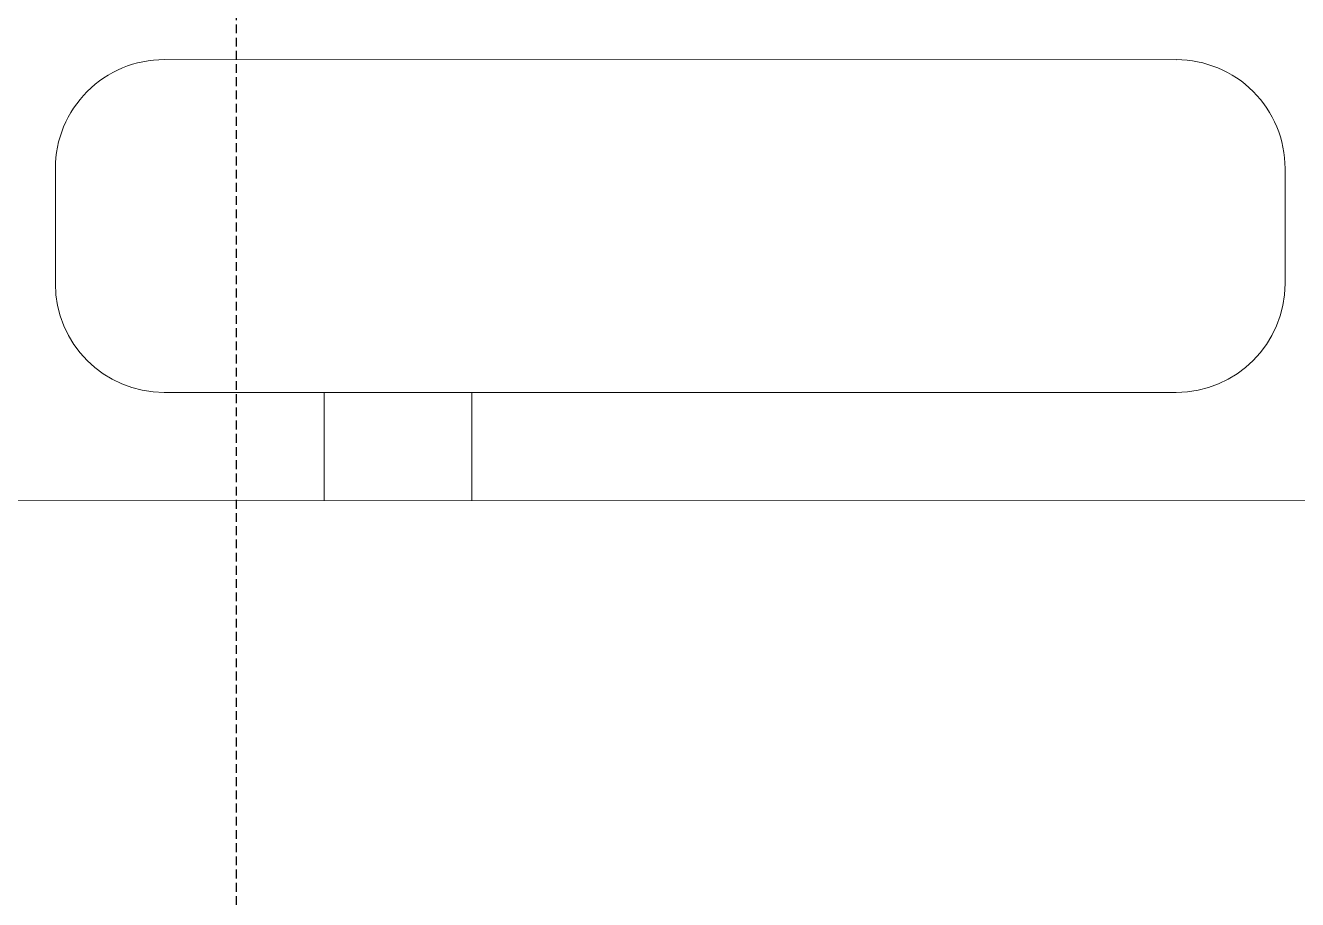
# Model space of a CAD drawing. Extents: x -12260 to 57327, y -29287 to 19916.
# Drawn here: x 48493.8 to 48723.3, y 4631.6 to 4789.2 of the extents above; entities that cross this region are included whole.
import ezdxf

# ---------------------------------------------------------------- set-up
doc = ezdxf.new("R2010")
doc.units = 0
doc.header["$LTSCALE"] = 0.25
doc.linetypes.add('DASHDOT', pattern=[25.4, 12.7, -6.35, 0, -6.35])
doc.linetypes.add('HIDDEN', pattern=[9.525, 6.35, -3.175])
for name, color, linetype, lineweight in [('01-First Floor-FUR$0$LOADING', 253, 'Continuous', 5), ('01-First Floor-FUR$0$NEW Wall', 166, 'Continuous', 5), ('E-LITE-CLNG-CNDT', 6, 'DASHDOT', 35), ('E-POWR-FLOR-CNDT', 6, 'HIDDEN', 25)]:
    doc.layers.add(name, color=color, linetype=linetype, lineweight=lineweight)

# ---------------------------------------------------------------- blocks, each defined once
blk = doc.blocks.new('*X119')
at = {"color": 0}
for p, q in [((5, 3), (5, 3)), ((5, 3), (5, 3)), ((5, 3), (5, 3)), ((5, 3), (5, 3)), ((5, 3), (5, 3)), ((5, 3), (5, 3)), ((5, 3), (5, 3)), ((5, 3), (5, 3)), ((5, 3), (5, 3)), ((5, 3), (5, 3)), ((5, 3), (5, 3)), ((5, 3), (5, 3)), ((5, 3), (5, 3)), ((5, 3), (5, 3)), ((5, 3), (5, 3)), ((5, 3), (5, 3)), ((5, 3), (5, 3)), ((5, 3), (5, 3)), ((5, 3), (5, 3)), ((5, 3), (5, 3)), ((5, 3), (5, 3)), ((5, 3), (5, 3)), ((5, 3), (5, 3)), ((5, 3), (5, 3)), ((5, 3), (5, 3)), ((5, 3), (5, 3)), ((5, 3), (5, 3)), ((5, 3), (5, 3)), ((5, 3), (5, 3)), ((5, 3), (5, 3)), ((5, 3), (5, 3)), ((5, 3), (5, 3)), ((5, 3), (5, 3)), ((5, 3), (5, 3)), ((5, 3), (5, 3)), ((5, 3), (5, 3)), ((5, 3), (5, 3)), ((5, 3), (5, 3)), ((5, 3), (5, 3)), ((5, 3), (5, 3)), ((5, 3), (5, 3)), ((5, 3), (5, 3)), ((5, 3), (5, 3)), ((5, 3), (5, 3)), ((5, 3), (5, 3)), ((5, 3), (5, 3)), ((5, 3), (5, 3)), ((5, 3), (5, 3)), ((5, 3), (5, 3)), ((5, 3), (5, 3)), ((5, 3), (5, 3)), ((5, 3), (5, 3)), ((5, 3), (5, 3)), ((5, 3), (5, 3)), ((5, 3), (5, 3)), ((5, 3), (5, 3)), ((5, 3), (5, 3)), ((5, 3), (5, 3)), ((5, 3), (5, 3)), ((5, 3), (5, 3)), ((5, 3), (5, 3)), ((5, 3), (5, 3)), ((5, 3), (5, 3)), ((5, 3), (5, 3)), ((5, 3), (5, 3)), ((5, 3), (5, 3)), ((6, 3), (5, 3)), ((5, 3), (5, 3)), ((6, 3), (5, 3)), ((5, 3), (5, 3)), ((6, 3), (5, 3)), ((5, 3), (5, 3)), ((6, 3), (5, 3)), ((5, 3), (5, 3)), ((5, 3), (5, 3)), ((5, 3), (5, 3)), ((5, 3), (5, 3)), ((5, 3), (5, 3)), ((5, 3), (5, 3)), ((5, 3), (5, 3)), ((5, 3), (5, 3)), ((5, 3), (5, 3)), ((5, 3), (5, 3)), ((5, 3), (5, 3)), ((5, 3), (5, 3)), ((5, 3), (5, 3)), ((5, 3), (5, 3)), ((5, 3), (5, 3)), ((5, 3), (5, 3)), ((5, 3), (5, 3)), ((5, 3), (5, 3)), ((5, 3), (5, 3)), ((5, 3), (5, 3)), ((5, 3), (5, 3)), ((5, 3), (5, 3)), ((5, 3), (5, 3)), ((6, 3), (6, 3)), ((6, 3), (6, 3)), ((6, 3), (6, 3)), ((6, 3), (6, 3)), ((6, 3), (6, 3)), ((6, 3), (6, 3)), ((6, 3), (6, 3)), ((6, 3), (6, 3)), ((6, 3), (6, 3)), ((6, 3), (6, 3)), ((6, 3), (6, 3)), ((6, 3), (6, 3)), ((6, 3), (6, 3)), ((6, 3), (6, 3)), ((6, 3), (6, 3)), ((6, 3), (6, 3)), ((6, 3), (6, 3)), ((6, 3), (6, 3)), ((6, 3), (6, 3)), ((6, 3), (6, 3)), ((6, 3), (6, 3)), ((6, 3), (6, 3)), ((6, 3), (6, 3)), ((6, 3), (6, 3)), ((6, 3), (6, 3)), ((6, 3), (6, 3)), ((6, 3), (6, 3)), ((6, 3), (6, 3)), ((6, 3), (6, 3)), ((6, 3), (6, 3)), ((6, 3), (6, 3)), ((6, 3), (6, 3)), ((6, 3), (6, 3)), ((6, 3), (6, 3)), ((6, 3), (6, 3)), ((6, 3), (6, 3)), ((6, 3), (6, 3)), ((6, 3), (6, 3)), ((6, 3), (6, 3)), ((6, 3), (6, 3)), ((6, 3), (6, 3)), ((6, 3), (6, 3)), ((6, 3), (6, 3)), ((6, 3), (6, 3)), ((6, 3), (6, 3)), ((6, 3), (6, 3)), ((6, 3), (6, 3)), ((6, 3), (6, 3)), ((6, 3), (6, 3)), ((6, 3), (6, 3)), ((6, 3), (6, 3)), ((6, 3), (6, 3)), ((6, 3), (6, 3)), ((6, 3), (6, 3)), ((6, 3), (6, 3)), ((6, 3), (6, 3)), ((6, 3), (6, 3)), ((6, 3), (6, 3)), ((6, 3), (6, 3)), ((6, 3), (6, 3)), ((6, 3), (6, 3)), ((6, 3), (6, 3)), ((6, 3), (6, 3)), ((6, 3), (6, 3)), ((6, 3), (6, 3)), ((6, 3), (6, 3)), ((6, 3), (6, 3)), ((6, 3), (6, 3)), ((6, 3), (6, 3)), ((6, 3), (6, 3)), ((6, 3), (6, 3)), ((6, 3), (6, 3)), ((6, 3), (6, 3)), ((6, 3), (6, 3)), ((6, 3), (6, 3)), ((6, 3), (6, 3)), ((6, 3), (6, 3)), ((6, 3), (6, 3)), ((6, 3), (6, 3)), ((6, 3), (6, 3)), ((6, 3), (6, 3)), ((6, 3), (6, 3)), ((6, 3), (6, 3)), ((6, 3), (6, 3)), ((6, 3), (6, 3)), ((6, 3), (6, 3)), ((6, 3), (6, 3)), ((6, 3), (6, 3)), ((6, 3), (6, 3)), ((6, 3), (6, 3)), ((6, 3), (6, 3)), ((6, 3), (6, 3)), ((6, 3), (6, 3)), ((6, 3), (6, 3)), ((6, 3), (6, 3)), ((6, 3), (6, 3)), ((6, 3), (6, 3)), ((6, 3), (6, 3)), ((6, 3), (6, 3)), ((6, 3), (6, 3)), ((6, 3), (6, 3)), ((6, 3), (6, 3)), ((6, 3), (6, 3)), ((6, 3), (6, 3)), ((6, 3), (6, 3)), ((6, 3), (6, 3)), ((6, 3), (6, 3)), ((6, 3), (6, 3)), ((6, 3), (6, 3)), ((6, 3), (6, 3)), ((6, 3), (6, 3)), ((6, 3), (6, 3)), ((6, 3), (6, 3)), ((6, 3), (6, 3)), ((6, 3), (6, 3)), ((6, 3), (6, 3)), ((6, 3), (6, 3)), ((6, 3), (6, 3)), ((6, 3), (6, 3)), ((6, 3), (6, 3)), ((6, 3), (6, 3)), ((6, 3), (6, 3)), ((6, 3), (6, 3)), ((6, 3), (6, 3)), ((6, 3), (6, 3)), ((6, 3), (6, 3)), ((6, 3), (6, 3)), ((6, 3), (6, 3)), ((6, 3), (6, 3)), ((6, 3), (6, 3)), ((6, 3), (6, 3)), ((6, 3), (6, 3)), ((6, 3), (6, 3)), ((6, 3), (6, 3)), ((6, 3), (6, 3)), ((6, 3), (6, 3)), ((6, 3), (6, 3)), ((6, 3), (6, 3)), ((6, 3), (6, 3)), ((6, 3), (6, 3)), ((6, 3), (6, 3)), ((6, 3), (6, 3)), ((6, 3), (6, 3)), ((6, 3), (6, 3)), ((6, 3), (6, 3)), ((6, 3), (6, 3)), ((6, 3), (6, 3)), ((6, 3), (6, 3)), ((6, 3), (6, 3)), ((6, 3), (6, 3)), ((6, 3), (6, 3)), ((6, 3), (6, 3)), ((6, 3), (6, 3)), ((6, 3), (6, 3)), ((6, 3), (6, 3)), ((6, 3), (6, 3)), ((6, 3), (6, 3)), ((6, 3), (6, 3)), ((6, 3), (6, 3)), ((6, 3), (6, 3)), ((6, 3), (6, 3)), ((6, 3), (6, 3)), ((6, 3), (6, 3)), ((6, 3), (6, 3)), ((6, 3), (6, 3)), ((6, 3), (6, 3)), ((6, 3), (6, 3)), ((6, 3), (6, 3)), ((6, 3), (6, 3)), ((6, 3), (6, 3)), ((6, 3), (6, 3)), ((6, 3), (6, 3)), ((6, 3), (6, 3)), ((6, 3), (6, 3)), ((6, 3), (6, 3)), ((6, 3), (6, 3)), ((6, 3), (6, 3)), ((6, 3), (6, 3)), ((6, 3), (6, 3)), ((6, 3), (6, 3)), ((6, 3), (6, 3)), ((6, 3), (6, 3)), ((6, 3), (6, 3)), ((6, 3), (6, 3)), ((6, 3), (6, 3)), ((6, 3), (6, 3)), ((6, 3), (6, 3)), ((6, 3), (6, 3)), ((6, 3), (6, 3)), ((6, 3), (6, 3)), ((6, 3), (6, 3)), ((6, 3), (6, 3)), ((6, 3), (6, 3)), ((6, 3), (6, 3)), ((6, 3), (6, 3)), ((6, 3), (6, 3)), ((6, 3), (6, 3)), ((6, 3), (6, 3)), ((6, 3), (6, 3)), ((6, 3), (6, 3)), ((6, 3), (6, 3)), ((6, 3), (6, 3)), ((6, 3), (6, 3)), ((6, 3), (6, 3)), ((6, 3), (5, 3)), ((6, 3), (5, 3)), ((6, 3), (5, 3)), ((6, 3), (5, 3)), ((6, 3), (5, 3)), ((6, 3), (6, 3)), ((6, 3), (6, 3)), ((6, 3), (6, 3)), ((6, 3), (6, 3)), ((6, 3), (6, 3)), ((6, 3), (6, 3)), ((6, 3), (6, 3)), ((6, 3), (6, 3)), ((6, 3), (6, 3)), ((6, 3), (6, 3)), ((6, 3), (6, 3)), ((6, 3), (6, 3)), ((6, 3), (6, 3)), ((6, 3), (6, 3)), ((6, 3), (6, 3)), ((6, 3), (6, 3)), ((6, 3), (6, 3)), ((6, 3), (6, 3)), ((6, 3), (6, 3)), ((6, 3), (6, 3)), ((6, 3), (6, 3)), ((6, 3), (6, 3)), ((6, 3), (6, 3)), ((6, 3), (6, 3)), ((6, 3), (6, 3)), ((6, 3), (6, 3)), ((6, 3), (6, 3)), ((6, 3), (6, 3)), ((6, 3), (6, 3)), ((6, 3), (6, 3)), ((6, 3), (6, 3)), ((6, 3), (6, 3)), ((6, 3), (6, 3)), ((6, 3), (6, 3)), ((6, 3), (6, 3)), ((6, 3), (6, 3)), ((6, 3), (6, 3)), ((6, 3), (6, 3)), ((6, 3), (6, 3)), ((6, 3), (6, 3)), ((6, 3), (6, 3)), ((6, 3), (6, 3)), ((6, 3), (6, 3)), ((6, 3), (6, 3)), ((6, 3), (6, 3)), ((6, 3), (6, 3)), ((6, 3), (6, 3)), ((6, 3), (6, 3)), ((6, 3), (6, 3)), ((6, 3), (6, 3)), ((6, 3), (6, 3)), ((6, 3), (6, 3)), ((6, 3), (6, 3)), ((6, 3), (6, 3)), ((6, 3), (6, 3)), ((6, 3), (6, 3)), ((6, 3), (6, 3)), ((6, 3), (6, 3)), ((6, 3), (6, 3)), ((6, 3), (6, 3)), ((6, 3), (6, 3)), ((6, 3), (6, 3)), ((6, 3), (6, 3)), ((6, 3), (6, 3)), ((6, 3), (6, 3)), ((6, 3), (6, 3)), ((6, 3), (6, 3)), ((6, 3), (6, 3)), ((6, 3), (6, 3)), ((6, 3), (6, 3)), ((6, 3), (6, 3)), ((6, 3), (6, 3)), ((6, 3), (6, 3)), ((6, 3), (6, 3)), ((6, 3), (6, 3)), ((6, 3), (6, 3)), ((6, 3), (6, 3)), ((6, 3), (6, 3)), ((6, 3), (6, 3)), ((6, 3), (6, 3)), ((6, 3), (6, 3)), ((6, 3), (6, 3)), ((6, 3), (6, 3)), ((6, 3), (6, 3)), ((6, 3), (6, 3)), ((6, 3), (6, 3)), ((6, 3), (6, 3)), ((6, 3), (6, 3)), ((6, 3), (6, 3)), ((6, 3), (6, 3)), ((6, 3), (6, 3)), ((6, 3), (6, 3)), ((6, 3), (6, 3)), ((6, 3), (6, 3)), ((6, 3), (6, 3)), ((6, 3), (6, 3)), ((6, 3), (6, 3)), ((6, 3), (6, 3)), ((6, 3), (6, 3)), ((6, 3), (6, 3)), ((6, 3), (6, 3)), ((6, 3), (6, 3)), ((6, 3), (6, 3)), ((6, 3), (6, 3)), ((6, 3), (6, 3)), ((6, 3), (6, 3)), ((6, 3), (6, 3)), ((6, 3), (6, 3)), ((6, 3), (6, 3)), ((6, 3), (6, 3)), ((6, 3), (6, 3)), ((6, 3), (6, 3)), ((6, 3), (6, 3)), ((6, 3), (6, 3)), ((6, 3), (6, 3)), ((6, 3), (6, 3)), ((6, 3), (6, 3)), ((6, 3), (6, 3)), ((6, 3), (6, 3)), ((6, 3), (6, 3)), ((6, 3), (6, 3)), ((6, 3), (6, 3)), ((6, 3), (6, 3)), ((6, 3), (6, 3)), ((6, 3), (6, 3)), ((6, 3), (6, 3)), ((6, 3), (6, 3)), ((6, 3), (6, 3)), ((6, 3), (6, 3)), ((6, 3), (6, 3)), ((6, 3), (6, 3)), ((6, 3), (6, 3)), ((6, 3), (6, 3)), ((6, 3), (6, 3)), ((6, 3), (6, 3)), ((6, 3), (6, 3)), ((6, 3), (6, 3)), ((6, 3), (6, 3)), ((6, 3), (6, 3)), ((6, 3), (6, 3)), ((6, 3), (6, 3)), ((6, 3), (6, 3)), ((6, 3), (6, 3)), ((6, 3), (6, 3)), ((6, 3), (6, 3)), ((6, 3), (6, 3)), ((6, 3), (6, 3)), ((6, 3), (6, 3)), ((6, 3), (6, 3)), ((6, 3), (6, 3)), ((6, 3), (6, 3)), ((6, 3), (6, 3)), ((6, 3), (6, 3)), ((6, 3), (6, 3)), ((6, 3), (6, 3)), ((6, 3), (6, 3)), ((6, 3), (6, 3)), ((6, 3), (6, 3)), ((6, 3), (6, 3)), ((6, 3), (6, 3)), ((6, 3), (6, 3)), ((6, 3), (6, 3)), ((6, 3), (6, 3)), ((6, 3), (6, 3)), ((6, 3), (6, 3)), ((6, 3), (6, 3)), ((6, 3), (6, 3)), ((6, 3), (6, 3)), ((6, 3), (6, 3)), ((6, 3), (6, 3)), ((6, 3), (6, 3)), ((6, 3), (6, 3)), ((6, 3), (6, 3)), ((6, 3), (6, 3)), ((6, 3), (6, 3)), ((6, 3), (6, 3)), ((6, 3), (6, 3)), ((6, 3), (6, 3)), ((6, 3), (6, 3)), ((6, 3), (6, 3)), ((6, 3), (6, 3)), ((6, 3), (6, 3)), ((6, 3), (6, 3)), ((6, 3), (6, 3)), ((6, 3), (6, 3)), ((6, 3), (6, 3)), ((6, 3), (6, 3)), ((6, 3), (6, 3)), ((6, 3), (6, 3)), ((6, 3), (6, 3)), ((6, 3), (6, 3)), ((6, 3), (6, 3)), ((6, 3), (6, 3)), ((6, 3), (6, 3)), ((6, 3), (6, 3)), ((6, 3), (6, 3)), ((6, 3), (6, 3)), ((6, 3), (6, 3)), ((6, 3), (6, 3)), ((6, 3), (6, 3)), ((6, 3), (6, 3)), ((6, 3), (6, 3)), ((6, 3), (6, 3)), ((6, 3), (6, 3)), ((6, 3), (6, 3)), ((6, 3), (6, 3)), ((6, 3), (6, 3)), ((6, 3), (6, 3)), ((6, 3), (6, 3)), ((6, 3), (6, 3)), ((6, 3), (6, 3)), ((6, 3), (6, 3)), ((6, 3), (6, 3)), ((6, 3), (6, 3)), ((6, 3), (6, 3)), ((6, 3), (6, 3)), ((6, 3), (6, 3)), ((6, 3), (6, 3)), ((6, 3), (6, 3)), ((6, 3), (6, 3)), ((6, 3), (6, 3)), ((6, 3), (6, 3)), ((6, 3), (6, 3)), ((6, 3), (6, 3)), ((6, 3), (6, 3)), ((6, 3), (6, 3)), ((6, 3), (6, 3)), ((6, 3), (6, 3)), ((6, 3), (6, 3)), ((6, 3), (6, 3)), ((6, 3), (6, 3)), ((6, 3), (6, 3)), ((6, 3), (6, 3)), ((6, 3), (6, 3)), ((6, 3), (6, 3)), ((6, 3), (6, 3)), ((6, 3), (6, 3)), ((6, 3), (6, 3)), ((6, 3), (6, 3)), ((6, 3), (6, 3)), ((6, 3), (6, 3)), ((6, 3), (6, 3)), ((6, 3), (6, 3)), ((6, 3), (6, 3)), ((6, 3), (6, 3)), ((6, 3), (6, 3)), ((6, 3), (6, 3)), ((6, 3), (6, 3)), ((6, 3), (6, 3)), ((6, 3), (6, 3)), ((6, 3), (6, 3)), ((6, 3), (6, 3)), ((6, 3), (6, 3)), ((6, 3), (6, 3)), ((6, 3), (6, 3)), ((6, 3), (6, 3)), ((6, 3), (6, 3)), ((6, 3), (6, 3)), ((6, 3), (6, 3)), ((6, 3), (6, 3)), ((6, 3), (6, 3)), ((6, 3), (6, 3)), ((6, 3), (6, 3)), ((6, 3), (6, 3)), ((6, 3), (6, 3)), ((6, 3), (6, 3)), ((6, 3), (6, 3)), ((6, 3), (6, 3)), ((6, 3), (6, 3)), ((6, 3), (6, 3)), ((6, 3), (6, 3)), ((6, 3), (6, 3)), ((6, 3), (6, 3)), ((6, 3), (6, 3)), ((6, 3), (6, 3)), ((6, 3), (6, 3)), ((6, 3), (6, 3)), ((6, 3), (6, 3)), ((6, 3), (6, 3)), ((6, 3), (6, 3)), ((6, 3), (6, 3)), ((6, 3), (6, 3)), ((6, 3), (6, 3)), ((6, 3), (6, 3)), ((6, 3), (6, 3)), ((6, 3), (6, 3)), ((6, 3), (6, 3)), ((6, 3), (6, 3)), ((6, 3), (6, 3)), ((6, 3), (6, 3)), ((6, 3), (6, 3)), ((6, 3), (6, 3)), ((6, 3), (6, 3)), ((6, 3), (6, 3)), ((6, 3), (6, 3)), ((6, 3), (6, 3)), ((6, 3), (6, 3)), ((6, 3), (6, 3)), ((6, 3), (6, 3)), ((6, 3), (6, 3)), ((6, 3), (6, 3)), ((6, 3), (6, 3)), ((6, 3), (6, 3)), ((6, 3), (6, 3)), ((6, 3), (6, 3)), ((6, 3), (6, 3)), ((6, 3), (6, 3)), ((6, 3), (6, 3)), ((6, 3), (6, 3)), ((6, 3), (6, 3)), ((6, 3), (6, 3)), ((6, 3), (6, 3)), ((6, 3), (6, 3)), ((6, 3), (6, 3)), ((6, 3), (6, 3)), ((6, 3), (6, 3)), ((6, 3), (6, 3))]:
    blk.add_line(p, q, dxfattribs=at)
blk = doc.blocks.new('*X120')
at = {"color": 0}
for p, q in [((13, 1), (13, 1)), ((13, 1), (13, 1)), ((13, 1), (13, 1)), ((13, 1), (13, 1)), ((13, 1), (13, 1)), ((13, 1), (13, 1)), ((13, 1), (13, 1)), ((13, 1), (13, 1)), ((13, 1), (13, 1)), ((13, 1), (13, 1)), ((13, 1), (13, 1)), ((13, 1), (13, 1)), ((13, 1), (13, 1)), ((13, 1), (13, 1)), ((13, 1), (13, 1)), ((13, 1), (14, 1)), ((13, 1), (14, 1)), ((13, 1), (14, 1)), ((13, 1), (13, 1)), ((13, 1), (13, 1)), ((13, 1), (13, 1)), ((13, 1), (13, 1)), ((13, 1), (13, 1)), ((13, 1), (13, 1)), ((13, 1), (13, 1)), ((13, 1), (13, 1)), ((13, 1), (13, 1)), ((13, 1), (13, 1)), ((13, 1), (13, 1)), ((13, 1), (13, 1)), ((13, 1), (13, 1)), ((13, 1), (13, 1)), ((13, 1), (13, 1)), ((13, 1), (13, 1)), ((13, 1), (13, 1)), ((13, 1), (13, 1)), ((13, 1), (13, 1)), ((13, 1), (13, 1)), ((13, 1), (13, 1)), ((13, 1), (13, 1)), ((13, 1), (13, 1)), ((13, 1), (13, 1)), ((13, 1), (13, 1)), ((13, 1), (13, 1)), ((13, 1), (13, 1)), ((13, 1), (13, 1)), ((13, 1), (13, 1)), ((13, 1), (13, 1)), ((13, 1), (13, 1)), ((13, 1), (13, 1)), ((13, 1), (13, 1)), ((13, 1), (13, 1)), ((13, 1), (13, 1)), ((13, 1), (13, 1)), ((13, 1), (13, 1)), ((13, 1), (13, 1)), ((13, 1), (13, 1)), ((13, 1), (13, 1)), ((13, 1), (13, 1)), ((13, 1), (13, 1)), ((13, 1), (13, 1)), ((13, 1), (13, 1)), ((13, 1), (13, 1)), ((13, 1), (13, 1)), ((13, 1), (13, 1)), ((13, 1), (13, 1)), ((13, 1), (13, 1)), ((13, 1), (13, 1)), ((13, 1), (13, 1)), ((13, 1), (13, 1)), ((13, 1), (13, 1)), ((13, 1), (13, 1)), ((13, 1), (13, 1)), ((13, 1), (13, 1)), ((13, 1), (13, 1)), ((13, 1), (13, 1)), ((13, 1), (13, 1)), ((13, 1), (13, 1)), ((13, 1), (13, 1)), ((13, 1), (13, 1)), ((13, 1), (13, 1)), ((13, 1), (13, 1)), ((13, 1), (13, 1)), ((13, 1), (13, 1)), ((13, 1), (13, 1)), ((13, 1), (13, 1)), ((13, 1), (13, 1)), ((13, 1), (13, 1)), ((13, 1), (13, 1)), ((13, 1), (13, 1)), ((13, 1), (13, 1)), ((13, 1), (13, 1)), ((13, 1), (13, 1)), ((13, 1), (13, 1)), ((13, 1), (13, 1)), ((13, 1), (13, 1)), ((13, 1), (13, 1)), ((13, 1), (13, 1)), ((13, 1), (13, 1)), ((13, 1), (13, 1)), ((13, 1), (13, 1)), ((13, 1), (13, 1)), ((13, 1), (13, 1)), ((13, 1), (13, 1)), ((13, 1), (13, 1)), ((13, 1), (13, 1)), ((13, 1), (13, 1)), ((13, 1), (13, 1)), ((13, 1), (13, 1)), ((13, 1), (13, 1)), ((13, 1), (13, 1)), ((13, 1), (13, 1)), ((13, 1), (13, 1)), ((13, 1), (13, 1)), ((13, 1), (13, 1)), ((13, 1), (13, 1)), ((13, 1), (13, 1)), ((13, 1), (13, 1)), ((13, 1), (13, 1)), ((13, 1), (13, 1)), ((13, 1), (13, 1)), ((13, 1), (13, 1)), ((13, 1), (13, 1)), ((13, 1), (14, 1)), ((13, 0), (13, 0)), ((13, 0), (13, 0)), ((13, 0), (13, 0)), ((13, 0), (13, 0)), ((13, 0), (13, 0)), ((13, 0), (13, 0)), ((13, 0), (13, 0)), ((13, 0), (13, 0)), ((13, 0), (13, 0)), ((13, 0), (13, 0)), ((13, 0), (13, 0)), ((13, 0), (13, 0)), ((13, 0), (13, 0)), ((13, 0), (13, 0)), ((13, 0), (13, 0)), ((13, 0), (13, 0)), ((13, 0), (13, 0)), ((13, 0), (13, 0)), ((13, 0), (13, 0)), ((13, 0), (13, 0)), ((13, 0), (13, 0)), ((13, 0), (13, 0)), ((13, 0), (13, 0)), ((13, 0), (13, 0)), ((13, 0), (13, 0)), ((13, 0), (13, 0)), ((13, 0), (13, 0)), ((13, 0), (13, 0)), ((13, 0), (13, 0)), ((13, 0), (13, 0)), ((13, 0), (13, 0)), ((13, 0), (13, 0)), ((13, 0), (13, 0)), ((13, 0), (13, 0)), ((13, 0), (13, 0)), ((13, 0), (13, 0)), ((13, 0), (13, 0)), ((13, 0), (13, 0)), ((13, 0), (13, 0)), ((13, 0), (13, 0)), ((13, 0), (13, 0)), ((13, 0), (13, 0)), ((13, 0), (13, 0)), ((13, 0), (13, 0)), ((13, 0), (13, 0)), ((13, 0), (13, 0)), ((13, 0), (13, 0)), ((13, 0), (13, 0)), ((13, 0), (14, 0)), ((13, 0), (14, 0)), ((13, 0), (13, 0)), ((13, 0), (14, 0)), ((14, 1), (14, 1)), ((14, 1), (14, 1)), ((14, 1), (14, 1)), ((14, 1), (14, 1)), ((14, 1), (14, 1)), ((14, 1), (14, 1)), ((14, 1), (14, 1)), ((14, 1), (14, 1)), ((14, 1), (14, 1)), ((14, 1), (14, 1)), ((14, 1), (14, 1)), ((14, 1), (14, 1)), ((14, 1), (14, 1)), ((14, 1), (14, 1)), ((14, 1), (14, 1)), ((14, 1), (14, 1)), ((14, 1), (14, 1)), ((14, 1), (14, 1)), ((14, 1), (14, 1)), ((14, 1), (14, 1)), ((14, 1), (14, 1)), ((14, 1), (14, 1)), ((14, 1), (14, 1)), ((14, 1), (14, 1)), ((14, 1), (14, 1)), ((14, 1), (14, 1)), ((14, 1), (14, 1)), ((14, 1), (14, 1)), ((14, 1), (14, 1)), ((14, 1), (14, 1)), ((14, 1), (14, 1)), ((14, 1), (14, 1)), ((14, 1), (14, 1)), ((14, 1), (14, 1)), ((14, 1), (14, 1)), ((14, 1), (14, 1)), ((14, 1), (14, 1)), ((14, 1), (14, 1)), ((14, 1), (14, 1)), ((14, 1), (14, 1)), ((14, 1), (14, 1)), ((14, 1), (14, 1)), ((14, 1), (14, 1)), ((14, 1), (14, 1)), ((14, 1), (14, 1)), ((14, 1), (14, 1)), ((14, 1), (14, 1)), ((14, 1), (14, 1)), ((14, 1), (14, 1)), ((14, 1), (14, 1)), ((14, 1), (14, 1)), ((14, 1), (14, 1)), ((14, 1), (14, 1)), ((14, 1), (14, 1)), ((14, 1), (14, 1)), ((14, 1), (14, 1)), ((14, 1), (14, 1)), ((14, 1), (14, 1)), ((14, 1), (14, 1)), ((14, 1), (14, 1)), ((14, 1), (14, 1)), ((14, 1), (14, 1)), ((14, 1), (14, 1)), ((14, 1), (14, 1)), ((14, 1), (14, 1)), ((14, 1), (14, 1)), ((14, 1), (14, 1)), ((14, 1), (14, 1)), ((14, 1), (14, 1)), ((14, 1), (14, 1)), ((14, 1), (14, 1)), ((14, 1), (14, 1)), ((14, 1), (14, 1)), ((14, 1), (14, 1)), ((14, 1), (14, 1)), ((14, 1), (14, 1)), ((14, 1), (14, 1)), ((14, 1), (14, 1)), ((14, 1), (14, 1)), ((14, 1), (14, 1)), ((14, 1), (14, 1)), ((14, 1), (14, 1)), ((14, 1), (14, 1)), ((14, 1), (14, 1)), ((14, 1), (14, 1)), ((14, 1), (14, 1)), ((14, 1), (14, 1)), ((14, 1), (14, 1)), ((14, 1), (14, 1)), ((14, 1), (14, 1)), ((14, 1), (14, 1)), ((14, 1), (14, 1)), ((14, 1), (14, 1)), ((14, 1), (14, 1)), ((14, 0), (14, 0)), ((14, 0), (14, 0)), ((14, 0), (14, 0)), ((14, 0), (14, 0)), ((14, 0), (14, 0)), ((14, 0), (14, 0)), ((14, 0), (14, 0)), ((14, 0), (14, 0)), ((14, 0), (14, 0)), ((14, 0), (14, 0)), ((14, 0), (14, 0)), ((14, 0), (14, 0)), ((14, 0), (14, 0)), ((14, 0), (14, 0)), ((14, 0), (14, 0)), ((14, 0), (14, 0)), ((14, 0), (14, 0)), ((14, 0), (14, 0)), ((14, 0), (14, 0)), ((14, 0), (14, 0)), ((14, 0), (14, 0)), ((14, 0), (14, 0)), ((14, 0), (14, 0)), ((14, 0), (14, 0)), ((14, 0), (14, 0)), ((14, 0), (14, 0)), ((14, 0), (14, 0)), ((14, 0), (14, 0)), ((14, 0), (14, 0)), ((14, 0), (14, 0)), ((14, 0), (14, 0)), ((14, 0), (14, 0)), ((14, 0), (14, 0)), ((14, 0), (14, 0)), ((14, 0), (14, 0)), ((14, 0), (14, 0)), ((14, 0), (14, 0)), ((14, 0), (14, 0)), ((14, 0), (14, 0)), ((14, 0), (14, 0)), ((14, 0), (14, 0)), ((14, 0), (14, 0)), ((14, 0), (14, 0)), ((14, 0), (14, 0)), ((14, 0), (14, 0)), ((14, 0), (14, 0)), ((14, 0), (14, 0)), ((14, 0), (14, 0)), ((13, 0), (13, 0)), ((13, 0), (14, 0)), ((13, 0), (13, 0)), ((13, 0), (14, 0)), ((13, 0), (13, 0)), ((13, 0), (14, 0)), ((13, 0), (13, 0)), ((13, 0), (13, 0)), ((13, 0), (13, 0)), ((13, 0), (13, 0)), ((13, 0), (14, 0)), ((13, 0), (13, 0)), ((13, 0), (14, 0)), ((13, 0), (13, 0)), ((13, 0), (14, 0)), ((13, 0), (13, 0)), ((13, 0), (14, 0)), ((13, 0), (13, 0)), ((13, 0), (14, 0)), ((13, 0), (13, 0)), ((13, 0), (14, 0)), ((13, 0), (13, 0)), ((13, 0), (14, 0)), ((13, 0), (13, 0)), ((13, 0), (13, 0)), ((13, 0), (13, 0)), ((13, 0), (14, 0)), ((13, 0), (13, 0)), ((13, 0), (14, 0)), ((13, 0), (13, 0)), ((13, 0), (14, 0)), ((13, 0), (13, 0)), ((13, 0), (14, 0)), ((13, 0), (13, 0)), ((13, 0), (13, 0)), ((13, 0), (13, 0)), ((13, 0), (13, 0)), ((13, 0), (13, 0)), ((13, 0), (13, 0)), ((13, 0), (13, 0)), ((13, 0), (13, 0)), ((13, 0), (13, 0)), ((13, 0), (13, 0)), ((13, 0), (13, 0)), ((13, 0), (13, 0)), ((13, 0), (13, 0)), ((13, 0), (13, 0)), ((13, 0), (13, 0)), ((13, 0), (13, 0)), ((13, 0), (13, 0)), ((13, 0), (13, 0)), ((13, 0), (13, 0)), ((13, 0), (13, 0)), ((13, 0), (13, 0)), ((13, 0), (13, 0)), ((13, 0), (13, 0)), ((13, 0), (13, 0)), ((13, 0), (13, 0)), ((13, 0), (13, 0)), ((13, 0), (13, 0)), ((13, 0), (13, 0)), ((13, 0), (13, 0)), ((13, 0), (13, 0)), ((13, 0), (13, 0)), ((13, -1), (13, -1)), ((13, -1), (13, -1)), ((13, -1), (13, -1)), ((13, -1), (13, -1)), ((13, -1), (13, -1)), ((13, -1), (14, -1)), ((13, -1), (13, -1)), ((14, 0), (14, 0)), ((14, 0), (14, 0)), ((14, 0), (14, 0)), ((14, 0), (14, 0)), ((14, 0), (14, 0)), ((14, 0), (14, 0)), ((14, 0), (14, 0)), ((14, 0), (14, 0)), ((14, 0), (14, 0)), ((14, 0), (14, 0)), ((14, 0), (14, 0)), ((14, 0), (14, 0)), ((14, 0), (14, 0)), ((14, 0), (14, 0)), ((14, 0), (14, 0)), ((13, 0), (14, 0)), ((14, 0), (14, 0)), ((14, 0), (14, 0)), ((14, 0), (14, 0)), ((14, 0), (14, 0)), ((14, 0), (14, 0)), ((14, 0), (14, 0)), ((14, 0), (14, 0)), ((14, 0), (14, 0)), ((14, 0), (14, 0)), ((14, 0), (14, 0)), ((14, 0), (14, 0)), ((14, 0), (14, 0)), ((14, 0), (14, 0)), ((14, 0), (14, 0)), ((14, 0), (14, 0)), ((14, 0), (14, 0)), ((14, 0), (14, 0)), ((14, 0), (14, 0)), ((14, 0), (14, 0)), ((14, 0), (14, 0)), ((14, 0), (14, 0)), ((14, 0), (14, 0)), ((14, 0), (14, 0)), ((14, 0), (14, 0)), ((14, 0), (14, 0)), ((14, 0), (14, 0)), ((14, 0), (14, 0)), ((14, 0), (14, 0)), ((14, 0), (14, 0)), ((14, 0), (14, 0)), ((14, 0), (14, 0)), ((14, 0), (14, 0)), ((14, 0), (14, 0)), ((14, 0), (14, 0)), ((14, -1), (14, -1)), ((14, -1), (14, -1)), ((14, -1), (14, -1)), ((14, -1), (14, -1)), ((14, -1), (14, -1))]:
    blk.add_line(p, q, dxfattribs=at)
blk = doc.blocks.new('01-First Floor-FUR$0$GF21018-P')
at = {"color": 0}
for p, q in [((0.22049, 0.47563), (0.22049, 0.0675)), ((0.25963, 0.34221), (0.2804, 0.34221)), ((0.24001, 0.32259), (0.24001, 0.14)), ((0.30001, 0.32259), (0.30001, 0.14)), ((0.22049, 0.29372), (0.24001, 0.29372)), ((0.22049, 0.26708), (0.24001, 0.26708)), ((0.25963, 0.12039), (0.2804, 0.12039))]:
    blk.add_line(p, q, dxfattribs=at)
for points in [[(0.24001, 0.29372), (0.24001, 0.29372), (0.24001, 0.29372), (0.24001, 0.29372), (0.24001, 0.29372), (0.24001, 0.29372), (0.24001, 0.29372), (0.24001, 0.29372), (0.24001, 0.29372), (0.24001, 0.29372), (0.24001, 0.29372), (0.24001, 0.29372), (0.24001, 0.29372), (0.24001, 0.29372), (0.24001, 0.29372), (0.24001, 0.29372), (0.24001, 0.29372), (0.24001, 0.29372), (0.24001, 0.29372), (0.24001, 0.29372), (0.24001, 0.29372), (0.24001, 0.29372), (0.24001, 0.29372), (0.24001, 0.29372), (0.24001, 0.29372), (0.24001, 0.29372), (0.24001, 0.29372), (0.24001, 0.29372), (0.24001, 0.29372), (0.24001, 0.29372), (0.24001, 0.29372), (0.24001, 0.29372), (0.24001, 0.29372), (0.24001, 0.29372), (0.24001, 0.29372), (0.24001, 0.29372), (0.24001, 0.29372), (0.24001, 0.29372), (0.24001, 0.29372), (0.24001, 0.29372), (0.24001, 0.29372), (0.24001, 0.29372), (0.24001, 0.29372), (0.24001, 0.29372), (0.24001, 0.29372), (0.24001, 0.29372), (0.24001, 0.29372), (0.24001, 0.29372), (0.24001, 0.29372), (0.24001, 0.29372), (0.24001, 0.29372), (0.24001, 0.29372), (0.24001, 0.29372), (0.24001, 0.29372), (0.24001, 0.29372), (0.24001, 0.29372), (0.24001, 0.29372), (0.24001, 0.29372), (0.24001, 0.29372), (0.24001, 0.29372), (0.24001, 0.29372), (0.24001, 0.29372), (0.24001, 0.29372), (0.24001, 0.29372), (0.24001, 0.29372), (0.24001, 0.29372), (0.24001, 0.29372), (0.24001, 0.29372), (0.24001, 0.29372), (0.24001, 0.29372), (0.24001, 0.29372), (0.24001, 0.29372), (0.24001, 0.29372), (0.24001, 0.29372), (0.24001, 0.29372), (0.24001, 0.29372), (0.24001, 0.29372), (0.24001, 0.29372), (0.24001, 0.29372), (0.24001, 0.29372), (0.24001, 0.29372), (0.24001, 0.29372), (0.24001, 0.29372), (0.24001, 0.29372), (0.24001, 0.29372), (0.24001, 0.29372), (0.24001, 0.29372), (0.24001, 0.29372), (0.24001, 0.29372), (0.24001, 0.29372), (0.24001, 0.29372), (0.24001, 0.29372), (0.24001, 0.29372), (0.24001, 0.29372), (0.24001, 0.29372), (0.24001, 0.29372), (0.24001, 0.29372), (0.24001, 0.29372), (0.24001, 0.29372), (0.24001, 0.29372), (0.24001, 0.29372), (0.24001, 0.29372), (0.24001, 0.29372), (0.24001, 0.29372), (0.24001, 0.29372), (0.24001, 0.29372), (0.24001, 0.29372), (0.24001, 0.29372), (0.24001, 0.29372), (0.24001, 0.29372), (0.24001, 0.29372), (0.24001, 0.29372), (0.24001, 0.29372), (0.24001, 0.29372), (0.24001, 0.29372), (0.24001, 0.29372), (0.24001, 0.29372), (0.24001, 0.29372), (0.24001, 0.29372), (0.24001, 0.29372), (0.24001, 0.29372), (0.24001, 0.29372), (0.24001, 0.29372), (0.24001, 0.29372), (0.24001, 0.29372), (0.24001, 0.29372), (0.24001, 0.29372), (0.24001, 0.29372), (0.24001, 0.29372), (0.24001, 0.29372), (0.24001, 0.29372), (0.24001, 0.29372), (0.24001, 0.29372), (0.24001, 0.29372), (0.24001, 0.29372), (0.24001, 0.29372), (0.24001, 0.29372), (0.24001, 0.29372), (0.24001, 0.29372), (0.24001, 0.29372), (0.24001, 0.29372), (0.24001, 0.29372), (0.24001, 0.29372), (0.24001, 0.29372), (0.24001, 0.29372), (0.24001, 0.29372), (0.24001, 0.29372), (0.24001, 0.29372), (0.24001, 0.29372), (0.24001, 0.29372), (0.24001, 0.29372), (0.24001, 0.29372), (0.24001, 0.29372), (0.24001, 0.29372), (0.24001, 0.29372), (0.24001, 0.29372), (0.24001, 0.29372), (0.24001, 0.29372), (0.24001, 0.29372), (0.24001, 0.29372), (0.24001, 0.29372), (0.24001, 0.29372), (0.24001, 0.29372), (0.24001, 0.29372), (0.24001, 0.29372), (0.24001, 0.29372), (0.24001, 0.29372), (0.24001, 0.29372), (0.24001, 0.29372), (0.24001, 0.29372), (0.24001, 0.29372), (0.24001, 0.29372), (0.24001, 0.29372), (0.24001, 0.29372), (0.24001, 0.29372), (0.24001, 0.29372), (0.24001, 0.29372), (0.24001, 0.29372), (0.24001, 0.29372), (0.24001, 0.29372), (0.24001, 0.29372), (0.24001, 0.29372), (0.24001, 0.29372), (0.24001, 0.29372), (0.24001, 0.29372), (0.24001, 0.29372), (0.24001, 0.29372), (0.24001, 0.29372), (0.24001, 0.29372), (0.24001, 0.29372), (0.24001, 0.29372), (0.24001, 0.29372), (0.24001, 0.29372), (0.24001, 0.29372), (0.24001, 0.29372), (0.24001, 0.29372), (0.24001, 0.29372), (0.24001, 0.29372), (0.24001, 0.29372), (0.24001, 0.29372), (0.24001, 0.29372), (0.24001, 0.29372), (0.24001, 0.29372), (0.24001, 0.29372), (0.24001, 0.29372), (0.24001, 0.29372), (0.24001, 0.29372), (0.24001, 0.29372), (0.24001, 0.29372), (0.24001, 0.29372), (0.24001, 0.29372), (0.24001, 0.29372), (0.24001, 0.29372), (0.24001, 0.29372), (0.24001, 0.29372), (0.24001, 0.29372), (0.24001, 0.29372), (0.24001, 0.29372), (0.24001, 0.29372), (0.24001, 0.29372), (0.24001, 0.29372), (0.24001, 0.29372), (0.24001, 0.29372), (0.24001, 0.29372), (0.24001, 0.29372), (0.24001, 0.29372), (0.24001, 0.29372), (0.24001, 0.29372), (0.24001, 0.29372), (0.24001, 0.29372), (0.24001, 0.29372), (0.24001, 0.29372), (0.24001, 0.29372), (0.24001, 0.29372), (0.24001, 0.29372), (0.24001, 0.29372), (0.24001, 0.29372), (0.24001, 0.29372), (0.24001, 0.29372), (0.24001, 0.29372), (0.24001, 0.29372), (0.24001, 0.29372), (0.24001, 0.29372), (0.24001, 0.29372), (0.24001, 0.29372), (0.24001, 0.29372), (0.24001, 0.29372), (0.24001, 0.29372), (0.24001, 0.29372), (0.24001, 0.29372), (0.24001, 0.29372), (0.24001, 0.29372), (0.24001, 0.29372), (0.24001, 0.29372), (0.24001, 0.29372), (0.24001, 0.29372), (0.24001, 0.29372), (0.24001, 0.29372), (0.24001, 0.29372), (0.24001, 0.29372), (0.24001, 0.29372), (0.24001, 0.29372), (0.24001, 0.29372), (0.24001, 0.29372), (0.24001, 0.29372), (0.24001, 0.29372), (0.24001, 0.29372), (0.24001, 0.29372), (0.24001, 0.29372), (0.24001, 0.29372), (0.24001, 0.29372), (0.24001, 0.29372), (0.24001, 0.29372), (0.24001, 0.29372), (0.24001, 0.29372), (0.24001, 0.29372), (0.24001, 0.29372)], [(0.24001, 0.29372), (0.24001, 0.29372), (0.24001, 0.29372), (0.24001, 0.29372), (0.24001, 0.29372), (0.24001, 0.29372), (0.24001, 0.29372), (0.24001, 0.29372), (0.24001, 0.29372), (0.24001, 0.29372), (0.24001, 0.29372), (0.24001, 0.29372), (0.24001, 0.29372), (0.24001, 0.29372), (0.24001, 0.29372), (0.24001, 0.29372), (0.24001, 0.29372), (0.24001, 0.29372), (0.24001, 0.29372), (0.24001, 0.29372), (0.24001, 0.29372), (0.24001, 0.29372), (0.24001, 0.29372), (0.24001, 0.29372), (0.24001, 0.29372), (0.24001, 0.29372), (0.24001, 0.29372), (0.24001, 0.29372), (0.24001, 0.29372), (0.24001, 0.29372), (0.24001, 0.29372), (0.24001, 0.29372), (0.24001, 0.29372), (0.24001, 0.29372), (0.24001, 0.29372), (0.24001, 0.29372), (0.24001, 0.29372), (0.24001, 0.29372), (0.24001, 0.29372), (0.24001, 0.29372), (0.24001, 0.29372), (0.24001, 0.29372), (0.24001, 0.29372), (0.24001, 0.29372), (0.24001, 0.29372), (0.24001, 0.29372), (0.24001, 0.29372), (0.24001, 0.29372), (0.24001, 0.29372), (0.24001, 0.29372), (0.24001, 0.29372), (0.24001, 0.29372), (0.24001, 0.29372), (0.24001, 0.29372), (0.24001, 0.29372), (0.24001, 0.29372), (0.24001, 0.29372), (0.24001, 0.29372), (0.24001, 0.29372), (0.24001, 0.29372), (0.24001, 0.29372), (0.24001, 0.29372), (0.24001, 0.29372), (0.24001, 0.29372), (0.24001, 0.29372), (0.24001, 0.29372), (0.24001, 0.29372), (0.24001, 0.29372), (0.24001, 0.29372), (0.24001, 0.29372), (0.24001, 0.29372), (0.24001, 0.29372), (0.24001, 0.29372), (0.24001, 0.29372), (0.24001, 0.29372), (0.24001, 0.29372), (0.24001, 0.29372), (0.24001, 0.29372), (0.24001, 0.29372), (0.24001, 0.29372), (0.24001, 0.29372), (0.24001, 0.29372), (0.24001, 0.29372), (0.24001, 0.29372), (0.24001, 0.29372), (0.24001, 0.29372), (0.24001, 0.29372), (0.24001, 0.29372), (0.24001, 0.29372), (0.24001, 0.29372), (0.24001, 0.29372), (0.24001, 0.29372), (0.24001, 0.29372), (0.24001, 0.29372), (0.24001, 0.29372), (0.24001, 0.29372), (0.24001, 0.29372), (0.24001, 0.29372), (0.24001, 0.29372), (0.24001, 0.29372), (0.24001, 0.29372), (0.24001, 0.29372), (0.24001, 0.29372), (0.24001, 0.29372), (0.24001, 0.29372), (0.24001, 0.29372), (0.24001, 0.29372), (0.24001, 0.29372), (0.24001, 0.29372), (0.24001, 0.29372), (0.24001, 0.29372), (0.24001, 0.29372), (0.24001, 0.29372), (0.24001, 0.29372), (0.24001, 0.29372), (0.24001, 0.29372), (0.24001, 0.29372), (0.24001, 0.29372), (0.24001, 0.29372), (0.24001, 0.29372), (0.24001, 0.29372), (0.24001, 0.29372), (0.24001, 0.29372), (0.24001, 0.29372), (0.24001, 0.29372), (0.24001, 0.29372), (0.24001, 0.29372), (0.24001, 0.29372), (0.24001, 0.29372), (0.24001, 0.29372), (0.24001, 0.29372), (0.24001, 0.29372), (0.24001, 0.29372), (0.24001, 0.29372), (0.24001, 0.29372), (0.24001, 0.29372), (0.24001, 0.29372), (0.24001, 0.29372), (0.24001, 0.29372), (0.24001, 0.29372), (0.24001, 0.29372), (0.24001, 0.29372), (0.24001, 0.29372), (0.24001, 0.29372), (0.24001, 0.29372), (0.24001, 0.29372), (0.24001, 0.29372), (0.24001, 0.29372), (0.24001, 0.29372), (0.24001, 0.29372), (0.24001, 0.29372), (0.24001, 0.29372), (0.24001, 0.29372), (0.24001, 0.29372), (0.24001, 0.29372), (0.24001, 0.29372), (0.24001, 0.29372), (0.24001, 0.29372), (0.24001, 0.29372), (0.24001, 0.29372), (0.24001, 0.29372), (0.24001, 0.29372), (0.24001, 0.29372), (0.24001, 0.29372), (0.24001, 0.29372), (0.24001, 0.29372), (0.24001, 0.29372), (0.24001, 0.29372), (0.24001, 0.29372), (0.24001, 0.29372), (0.24001, 0.29372), (0.24001, 0.29372), (0.24001, 0.29372), (0.24001, 0.29372), (0.24001, 0.29372), (0.24001, 0.29372), (0.24001, 0.29372), (0.24001, 0.29372), (0.24001, 0.29372), (0.24001, 0.29372), (0.24001, 0.29372), (0.24001, 0.29372), (0.24001, 0.29372), (0.24001, 0.29372), (0.24001, 0.29372), (0.24001, 0.29372), (0.24001, 0.29372), (0.24001, 0.29372), (0.24001, 0.29372), (0.24001, 0.29372), (0.24001, 0.29372), (0.24001, 0.29372), (0.24001, 0.29372), (0.24001, 0.29372), (0.24001, 0.29372), (0.24001, 0.29372), (0.24001, 0.29372), (0.24001, 0.29372), (0.24001, 0.29372), (0.24001, 0.29372), (0.24001, 0.29372), (0.24001, 0.29372), (0.24001, 0.29372), (0.24001, 0.29372), (0.24001, 0.29372), (0.24001, 0.29372), (0.24001, 0.29372), (0.24001, 0.29372), (0.24001, 0.29372), (0.24001, 0.29372), (0.24001, 0.29372), (0.24001, 0.29372), (0.24001, 0.29372), (0.24001, 0.29372), (0.24001, 0.29372), (0.24001, 0.29372), (0.24001, 0.29372), (0.24001, 0.29372), (0.24001, 0.29372)], [(0.24001, 0.29372), (0.24001, 0.29372), (0.24001, 0.29372), (0.24001, 0.29372), (0.24001, 0.29372), (0.24001, 0.29372), (0.24001, 0.29372), (0.24001, 0.29372), (0.24001, 0.29372), (0.24001, 0.29372), (0.24001, 0.29372), (0.24001, 0.29372), (0.24001, 0.29372), (0.24001, 0.29372), (0.24001, 0.29372), (0.24001, 0.29372), (0.24001, 0.29372), (0.24001, 0.29372), (0.24001, 0.29372), (0.24001, 0.29372), (0.24001, 0.29372), (0.24001, 0.29372), (0.24001, 0.29372), (0.24001, 0.29372), (0.24001, 0.29372), (0.24001, 0.29372), (0.24001, 0.29372), (0.24001, 0.29372), (0.24001, 0.29372), (0.24001, 0.29372), (0.24001, 0.29372), (0.24001, 0.29372), (0.24001, 0.29372), (0.24001, 0.29372), (0.24001, 0.29372), (0.24001, 0.29372), (0.24001, 0.29372), (0.24001, 0.29372), (0.24001, 0.29372), (0.24001, 0.29372), (0.24001, 0.29372), (0.24001, 0.29372), (0.24001, 0.29372), (0.24001, 0.29372), (0.24001, 0.29372), (0.24001, 0.29372), (0.24001, 0.29372), (0.24001, 0.29372), (0.24001, 0.29372), (0.24001, 0.29372), (0.24001, 0.29372), (0.24001, 0.29372), (0.24001, 0.29372), (0.24001, 0.29372), (0.24001, 0.29372), (0.24001, 0.29372), (0.24001, 0.29372), (0.24001, 0.29372), (0.24001, 0.29372), (0.24001, 0.29372), (0.24001, 0.29372), (0.24001, 0.29372), (0.24001, 0.29372), (0.24001, 0.29372), (0.24001, 0.29372), (0.24001, 0.29372), (0.24001, 0.29372), (0.24001, 0.29372), (0.24001, 0.29372), (0.24001, 0.29372), (0.24001, 0.29372), (0.24001, 0.29372), (0.24001, 0.29372), (0.24001, 0.29372), (0.24001, 0.29372), (0.24001, 0.29372), (0.24001, 0.29372), (0.24001, 0.29372), (0.24001, 0.29372), (0.24001, 0.29372), (0.24001, 0.29372), (0.24001, 0.29372), (0.24001, 0.29372), (0.24001, 0.29372), (0.24001, 0.29372), (0.24001, 0.29372), (0.24001, 0.29372), (0.24001, 0.29372), (0.24001, 0.29372), (0.24001, 0.29372), (0.24001, 0.29372), (0.24001, 0.29372), (0.24001, 0.29372), (0.24001, 0.29372), (0.24001, 0.29372), (0.24001, 0.29372), (0.24001, 0.29372), (0.24001, 0.29372), (0.24001, 0.29372), (0.24001, 0.29372), (0.24001, 0.29372), (0.24001, 0.29372), (0.24001, 0.29372), (0.24001, 0.29372), (0.24001, 0.29372), (0.24001, 0.29372), (0.24001, 0.29372), (0.24001, 0.29372), (0.24001, 0.29372), (0.24001, 0.29372), (0.24001, 0.29372), (0.24001, 0.29372), (0.24001, 0.29372), (0.24001, 0.29372), (0.24001, 0.29372), (0.24001, 0.29372), (0.24001, 0.29372), (0.24001, 0.29372), (0.24001, 0.29372), (0.24001, 0.29372), (0.24001, 0.29372), (0.24001, 0.29372), (0.24001, 0.29372), (0.24001, 0.29372), (0.24001, 0.29372), (0.24001, 0.29372), (0.24001, 0.29372), (0.24001, 0.29372), (0.24001, 0.29372), (0.24001, 0.29372), (0.24001, 0.29372), (0.24001, 0.29372), (0.24001, 0.29372), (0.24001, 0.29372), (0.24001, 0.29372), (0.24001, 0.29372), (0.24001, 0.29372), (0.24001, 0.29372), (0.24001, 0.29372), (0.24001, 0.29372), (0.24001, 0.29372), (0.24001, 0.29372), (0.24001, 0.29372), (0.24001, 0.29372), (0.24001, 0.29372), (0.24001, 0.29372), (0.24001, 0.29372), (0.24001, 0.29372), (0.24001, 0.29372), (0.24001, 0.29372), (0.24001, 0.29372), (0.24001, 0.29372), (0.24001, 0.29372), (0.24001, 0.29372), (0.24001, 0.29372), (0.24001, 0.29372), (0.24001, 0.29372), (0.24001, 0.29372), (0.24001, 0.29372), (0.24001, 0.29372), (0.24001, 0.29372), (0.24001, 0.29372), (0.24001, 0.29372), (0.24001, 0.29372), (0.24001, 0.29372), (0.24001, 0.29372), (0.24001, 0.29372), (0.24001, 0.29372), (0.24001, 0.29372), (0.24001, 0.29372), (0.24001, 0.29372), (0.24001, 0.29372), (0.24001, 0.29372), (0.24001, 0.29372), (0.24001, 0.29372), (0.24001, 0.29372), (0.24001, 0.29372), (0.24001, 0.29372), (0.24001, 0.29372), (0.24001, 0.29372), (0.24001, 0.29372), (0.24001, 0.29372), (0.24001, 0.29372), (0.24001, 0.29372), (0.24001, 0.29372), (0.24001, 0.29372), (0.24001, 0.29372), (0.24001, 0.29372), (0.24001, 0.29372), (0.24001, 0.29372), (0.24001, 0.29372), (0.24001, 0.29372), (0.24001, 0.29372), (0.24001, 0.29372), (0.24001, 0.29372), (0.24001, 0.29372), (0.24001, 0.29372), (0.24001, 0.29372), (0.24001, 0.29372), (0.24001, 0.29372), (0.24001, 0.29372), (0.24001, 0.29372), (0.24001, 0.29372), (0.24001, 0.29372), (0.24001, 0.29372), (0.24001, 0.29372), (0.24001, 0.29372), (0.24001, 0.29372), (0.24001, 0.29372), (0.24001, 0.29372), (0.24001, 0.29372), (0.24001, 0.29372), (0.24001, 0.29372), (0.24001, 0.29372)]]:
    blk.add_lwpolyline(points, close=True, dxfattribs=at)
for centre, start, end in [((0.25963, 0.32259), 90, 180), ((0.2804, 0.32259), 0, 90), ((0.25963, 0.14), 180, 270), ((0.2804, 0.14), 270, 0)]:
    blk.add_arc(centre, 0.01962, start, end, dxfattribs=at)
at = {"layer": '01-First Floor-FUR$0$NEW Wall', "color": 0, "linetype": 'Continuous'}
for points in [[(0.24001, 0.29372), (0.24001, 0.29372), (0.24001, 0.29372), (0.24001, 0.29372), (0.24001, 0.29372), (0.24001, 0.29372), (0.24001, 0.29372), (0.24001, 0.29372)], [(0.24001, 0.29372), (0.24001, 0.29372), (0.24001, 0.29372), (0.24001, 0.29372), (0.24001, 0.29372), (0.24001, 0.29372), (0.24001, 0.29372)], [(0.24001, 0.29372), (0.24001, 0.29372), (0.24001, 0.29372), (0.24001, 0.29372), (0.24001, 0.29372), (0.24001, 0.29372), (0.24001, 0.29372), (0.24001, 0.29372), (0.24001, 0.29372)], [(0.24001, 0.29372), (0.24001, 0.29372), (0.24001, 0.29372), (0.24001, 0.29372), (0.24001, 0.29372), (0.24001, 0.29372), (0.24001, 0.29372), (0.24001, 0.29372), (0.24001, 0.29372), (0.24001, 0.29372)], [(0.24001, 0.29372), (0.24001, 0.29372), (0.24001, 0.29372), (0.24001, 0.29372), (0.24001, 0.29372), (0.24001, 0.29372), (0.24001, 0.29372), (0.24001, 0.29372), (0.24001, 0.29372), (0.24001, 0.29372), (0.24001, 0.29372), (0.24001, 0.29372), (0.24001, 0.29372), (0.24001, 0.29372), (0.24001, 0.29372)], [(0.24001, 0.29372), (0.24001, 0.29372), (0.24001, 0.29372), (0.24001, 0.29372), (0.24001, 0.29372), (0.24001, 0.29372), (0.24001, 0.29372), (0.24001, 0.29372), (0.24001, 0.29372), (0.24001, 0.29372)], [(0.24001, 0.29372), (0.24001, 0.29372), (0.24001, 0.29372), (0.24001, 0.29372), (0.24001, 0.29372), (0.24001, 0.29372), (0.24001, 0.29372), (0.24001, 0.29372), (0.24001, 0.29372), (0.24001, 0.29372)], [(0.24001, 0.29372), (0.24001, 0.29372), (0.24001, 0.29372), (0.24001, 0.29372), (0.24001, 0.29372), (0.24001, 0.29372), (0.24001, 0.29372), (0.24001, 0.29372), (0.24001, 0.29372), (0.24001, 0.29372)], [(0.24001, 0.29372), (0.24001, 0.29372), (0.24001, 0.29372), (0.24001, 0.29372), (0.24001, 0.29372), (0.24001, 0.29372), (0.24001, 0.29372), (0.24001, 0.29372), (0.24001, 0.29372), (0.24001, 0.29372), (0.24001, 0.29372), (0.24001, 0.29372), (0.24001, 0.29372), (0.24001, 0.29372), (0.24001, 0.29372), (0.24001, 0.29372), (0.24001, 0.29372), (0.24001, 0.29372)], [(0.24001, 0.29372), (0.24001, 0.29372), (0.24001, 0.29372), (0.24001, 0.29372), (0.24001, 0.29372), (0.24001, 0.29372), (0.24001, 0.29372), (0.24001, 0.29372), (0.24001, 0.29372), (0.24001, 0.29372), (0.24001, 0.29372), (0.24001, 0.29372)], [(0.24001, 0.29372), (0.24001, 0.29372), (0.24001, 0.29372), (0.24001, 0.29372), (0.24001, 0.29372), (0.24001, 0.29372), (0.24001, 0.29372)], [(0.24001, 0.29372), (0.24001, 0.29372), (0.24001, 0.29372), (0.24001, 0.29372), (0.24001, 0.29372), (0.24001, 0.29372), (0.24001, 0.29372), (0.24001, 0.29372), (0.24001, 0.29372), (0.24001, 0.29372), (0.24001, 0.29372), (0.24001, 0.29372), (0.24001, 0.29372), (0.24001, 0.29372), (0.24001, 0.29372), (0.24001, 0.29372), (0.24001, 0.29372), (0.24001, 0.29372), (0.24001, 0.29372), (0.24001, 0.29372), (0.24001, 0.29372), (0.24001, 0.29372), (0.24001, 0.29372), (0.24001, 0.29372), (0.24001, 0.29372), (0.24001, 0.29372), (0.24001, 0.29372), (0.24001, 0.29372), (0.24001, 0.29372), (0.24001, 0.29372), (0.24001, 0.29372), (0.24001, 0.29372), (0.24001, 0.29372), (0.24001, 0.29372), (0.24001, 0.29372), (0.24001, 0.29372), (0.24001, 0.29372), (0.24001, 0.29372), (0.24001, 0.29372), (0.24001, 0.29372), (0.24001, 0.29372), (0.24001, 0.29372), (0.24001, 0.29372), (0.24001, 0.29372), (0.24001, 0.29372), (0.24001, 0.29372), (0.24001, 0.29372), (0.24001, 0.29372), (0.24001, 0.29372), (0.24001, 0.29372), (0.24001, 0.29372), (0.24001, 0.29372), (0.24001, 0.29372), (0.24001, 0.29372), (0.24001, 0.29372), (0.24001, 0.29372), (0.24001, 0.29372), (0.24001, 0.29372), (0.24001, 0.29372), (0.24001, 0.29372), (0.24001, 0.29372), (0.24001, 0.29372), (0.24001, 0.29372), (0.24001, 0.29372), (0.24001, 0.29372), (0.24001, 0.29372), (0.24001, 0.29372), (0.24001, 0.29372), (0.24001, 0.29372), (0.24001, 0.29372), (0.24001, 0.29372), (0.24001, 0.29372), (0.24001, 0.29372), (0.24001, 0.29372), (0.24001, 0.29372), (0.24001, 0.29372), (0.24001, 0.29372), (0.24001, 0.29372), (0.24001, 0.29372), (0.24001, 0.29372), (0.24001, 0.29372), (0.24001, 0.29372), (0.24001, 0.29372), (0.24001, 0.29372), (0.24001, 0.29372), (0.24001, 0.29372), (0.24001, 0.29372), (0.24001, 0.29372), (0.24001, 0.29372), (0.24001, 0.29372), (0.24001, 0.29372), (0.24001, 0.29372), (0.24001, 0.29372), (0.24001, 0.29372), (0.24001, 0.29372), (0.24001, 0.29372), (0.24001, 0.29372), (0.24001, 0.29372), (0.24001, 0.29372), (0.24001, 0.29372), (0.24001, 0.29372), (0.24001, 0.29372), (0.24001, 0.29372), (0.24001, 0.29372), (0.24001, 0.29372), (0.24001, 0.29372), (0.24001, 0.29372), (0.24001, 0.29372), (0.24001, 0.29372), (0.24001, 0.29372), (0.24001, 0.29372)], [(0.24001, 0.29372), (0.24001, 0.29372), (0.24001, 0.29372), (0.24001, 0.29372), (0.24001, 0.29372), (0.24001, 0.29372), (0.24001, 0.29372), (0.24001, 0.29372), (0.24001, 0.29372), (0.24001, 0.29372), (0.24001, 0.29372), (0.24001, 0.29372), (0.24001, 0.29372), (0.24001, 0.29372), (0.24001, 0.29372), (0.24001, 0.29372), (0.24001, 0.29372)], [(0.24001, 0.29372), (0.24001, 0.29372), (0.24001, 0.29372), (0.24001, 0.29372), (0.24001, 0.29372), (0.24001, 0.29372), (0.24001, 0.29372), (0.24001, 0.29372), (0.24001, 0.29372), (0.24001, 0.29372), (0.24001, 0.29372), (0.24001, 0.29372), (0.24001, 0.29372), (0.24001, 0.29372), (0.24001, 0.29372), (0.24001, 0.29372), (0.24001, 0.29372), (0.24001, 0.29372), (0.24001, 0.29372), (0.24001, 0.29372), (0.24001, 0.29372), (0.24001, 0.29372), (0.24001, 0.29372), (0.24001, 0.29372), (0.24001, 0.29372), (0.24001, 0.29372), (0.24001, 0.29372), (0.24001, 0.29372), (0.24001, 0.29372), (0.24001, 0.29372), (0.24001, 0.29372), (0.24001, 0.29372), (0.24001, 0.29372), (0.24001, 0.29372), (0.24001, 0.29372), (0.24001, 0.29372), (0.24001, 0.29372), (0.24001, 0.29372), (0.24001, 0.29372), (0.24001, 0.29372), (0.24001, 0.29372), (0.24001, 0.29372), (0.24001, 0.29372), (0.24001, 0.29372), (0.24001, 0.29372), (0.24001, 0.29372), (0.24001, 0.29372), (0.24001, 0.29372), (0.24001, 0.29372), (0.24001, 0.29372), (0.24001, 0.29372), (0.24001, 0.29372), (0.24001, 0.29372), (0.24001, 0.29372), (0.24001, 0.29372), (0.24001, 0.29372), (0.24001, 0.29372), (0.24001, 0.29372), (0.24001, 0.29372), (0.24001, 0.29372), (0.24001, 0.29372), (0.24001, 0.29372), (0.24001, 0.29372), (0.24001, 0.29372), (0.24001, 0.29372), (0.24001, 0.29372), (0.24001, 0.29372), (0.24001, 0.29372), (0.24001, 0.29372), (0.24001, 0.29372), (0.24001, 0.29372), (0.24001, 0.29372), (0.24001, 0.29372), (0.24001, 0.29372), (0.24001, 0.29372), (0.24001, 0.29372), (0.24001, 0.29372), (0.24001, 0.29372), (0.24001, 0.29372), (0.24001, 0.29372), (0.24001, 0.29372), (0.24001, 0.29372), (0.24001, 0.29372), (0.24001, 0.29372), (0.24001, 0.29372), (0.24001, 0.29372), (0.24001, 0.29372), (0.24001, 0.29372), (0.24001, 0.29372)], [(0.24001, 0.29372), (0.24001, 0.29372), (0.24001, 0.29372), (0.24001, 0.29372), (0.24001, 0.29372), (0.24001, 0.29372), (0.24001, 0.29372), (0.24001, 0.29372), (0.24001, 0.29372), (0.24001, 0.29372), (0.24001, 0.29372), (0.24001, 0.29372), (0.24001, 0.29372), (0.24001, 0.29372), (0.24001, 0.29372), (0.24001, 0.29372), (0.24001, 0.29372), (0.24001, 0.29372), (0.24001, 0.29372), (0.24001, 0.29372), (0.24001, 0.29372), (0.24001, 0.29372), (0.24001, 0.29372), (0.24001, 0.29372), (0.24001, 0.29372), (0.24001, 0.29372), (0.24001, 0.29372), (0.24001, 0.29372), (0.24001, 0.29372), (0.24001, 0.29372), (0.24001, 0.29372), (0.24001, 0.29372), (0.24001, 0.29372), (0.24001, 0.29372), (0.24001, 0.29372), (0.24001, 0.29372), (0.24001, 0.29372), (0.24001, 0.29372), (0.24001, 0.29372), (0.24001, 0.29372), (0.24001, 0.29372), (0.24001, 0.29372), (0.24001, 0.29372), (0.24001, 0.29372), (0.24001, 0.29372), (0.24001, 0.29372), (0.24001, 0.29372), (0.24001, 0.29372), (0.24001, 0.29372), (0.24001, 0.29372), (0.24001, 0.29372), (0.24001, 0.29372), (0.24001, 0.29372), (0.24001, 0.29372)]]:
    blk.add_lwpolyline(points, dxfattribs=at)
at = {"color": 0}
for name, xscale, yscale, zscale in [('*X119', 8.59375e-11, 8.59375e-11, 8.59375e-11), ('*X120', 5.5e-11, 5.5e-11, 5.5e-11)]:
    blk.add_blockref(name, (0.24001, 0.29372), dxfattribs=dict(at, xscale=xscale, yscale=yscale, zscale=zscale))
blk = doc.blocks.new('01-First Floor-FUR')
at = {"layer": '01-First Floor-FUR$0$LOADING', "extrusion": (7.77426e-06, -2.24021e-05, 1), "xscale": 1000, "yscale": 1000, "zscale": 1000, "rotation": 89.99858924494788}
blk.add_blockref('01-First Floor-FUR$0$GF21018-P', (48841.38, 4483.04, 0.15), dxfattribs=at)

msp = doc.modelspace()

# ---------------------------------------------------------------- linework, layer by layer
at = {"layer": 'E-POWR-FLOR-CNDT', "elevation": -0.1}
msp.add_lwpolyline([(48531.86, 2663.74), (48531.86, 5308.48)], dxfattribs=at)

# ---------------------------------------------------------------- block references
at = {"layer": 'E-LITE-CLNG-CNDT'}
msp.add_blockref('01-First Floor-FUR', (0, 0), dxfattribs=at)

doc.saveas('drawing.dxf')
